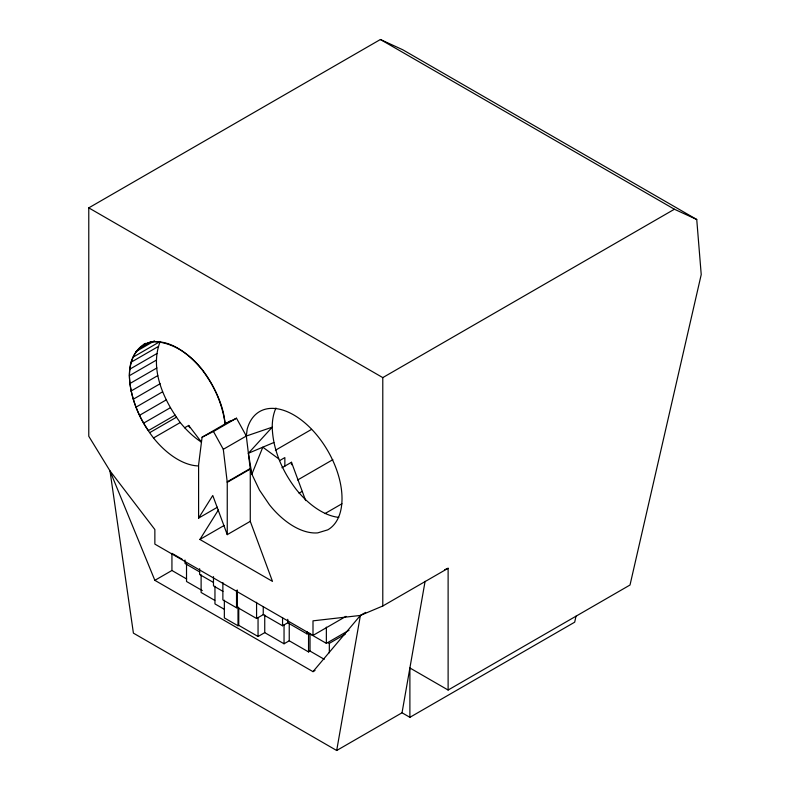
<?xml version="1.0" encoding="UTF-8"?>
<svg xmlns="http://www.w3.org/2000/svg" width="790" height="790" viewBox="0 0 790 790"><rect width="100%" height="100%" fill="white"/><g stroke="black" fill="none" stroke-linecap="round" stroke-linejoin="round"><path stroke-width="1.19" d="M198.438 465.932A68.246 39.401 60 0 1 153.517 437.976C139.791 420.092 130.143 398.555 129.392 375.783C129.619 363.232 133.846 349.536 145.656 343.334M201.48 442.163A68.246 39.401 60 0 1 180.248 422.541C163.658 400.036 149.389 369.246 160.202 341.478L133.48 356.912M230.236 420.961L202.082 437.216L198.596 464.945L198.596 518.102L217.428 507.229M218.425 509.906L199.9 539.471L272.481 581.371L250.272 521.351L250.272 469.053L246.322 436.031L247.181 429.168A68.246 39.401 60 0 1 318.034 436.534A68.246 39.401 60 0 1 327.751 529.853L317.728 532.875A68.246 39.401 60 0 1 269.469 504.81L259.505 490.165L251.872 474.178L250.203 468.539L227.194 481.831M336.688 750.5L402.031 712.778L409.892 717.32L409.892 667.965L448.118 690.035L630.015 585.015L701.224 274.565L696.74 219.492L402.732 49.75L380.405 39.5L88.776 207.869L88.776 436.258L109.988 470.87L133.411 633.136L336.688 750.5L360.388 615.44L365.661 612.398M402.031 712.778L425.089 581.322M575.999 616.17L574.695 622.174L409.892 717.32M275.957 408.035A68.246 39.401 60 0 0 272.224 427.183L246.322 436.031L236.487 418.206L225.101 423.924C220.43 387.851 193.422 343.867 153.675 341.438C113.474 350.503 131.654 408.005 148.451 430.56L175.183 415.125M198.596 518.102L212.767 495.488L227.253 534.642L250.272 521.351M346 616.358L312.998 635.417L154.86 544.113L154.86 529.537L109.988 470.87L154.86 580.344L312.998 671.648L360.388 615.44L382.785 605.999L448.118 568.277L448.118 690.035M278.594 458.753L262.813 447.18L251.872 474.178L248.386 453.263L272.224 427.183C272.906 449.945 282.514 471.482 296.201 489.385A68.246 39.401 60 0 0 338.782 517.371M139.741 348.044L151.048 341.517M135.91 351.599L154.415 340.925M131.071 362.235L157.793 346.8M130.222 368.95L156.953 353.525M129.402 375.685L156.134 360.26M130.202 383.367L156.933 367.933M131.022 391.05L157.753 375.615M133.411 399.157L160.143 383.723M135.821 407.265L162.552 391.83M139.642 415.254L166.364 399.819M143.474 423.233L170.196 407.808M149.833 432.584L176.565 417.15M153.517 437.976L180.248 422.541M184.574 427.805L188.682 425.435L201.401 442.054M202.082 437.216L213.468 431.498L236.487 418.206M227.253 534.642L227.253 482.344L223.303 449.312L246.322 436.031M88.776 207.869L382.785 377.61L674.403 209.241L696.74 219.492M275.374 450.28L311.546 429.404M227.253 482.344L250.272 469.053M279.621 460.6L284.854 457.588L284.854 466.189M281.931 467.779L291.48 462.269L305.661 500.584M297.652 479.984L332.857 459.662M199.9 539.471L224.153 525.469M299.054 493.187L302.244 491.35M154.86 580.344L171.934 570.489L186.647 578.981M324.947 513.589L341.952 503.763M222.869 582.516L222.869 599.896L236.526 607.777L238.007 606.918L238.007 625.779L238.748 625.354L258.053 636.503L264.739 632.642L284.044 643.781L289.239 640.789L308.544 651.928L310.026 651.069L324.246 659.285M237.267 589.972L237.267 607.352L256.572 618.491L263.248 614.64L282.553 625.779L287.748 622.777L307.053 633.926L308.544 633.067L326.359 643.356L349.022 630.272M327.84 642.497L329.331 643.356L345.21 634.182M312.998 671.648L315.032 670.473M248.386 453.263L273.824 442.528M444.76 569.689L448.118 568.277M143.523 344.539C165.89 334.664 188.109 353.091 201.776 369.315C213.675 385.263 223.402 403.828 225.101 423.924M360.388 615.44L312.998 620.841L312.998 635.417M380.405 39.5L674.403 209.241M171.934 553.346L182.154 559.241M199.752 571.97L185.038 563.477L185.038 560.001M213.29 582.358L199.623 574.478L199.623 568.682M222.938 591.364L213.478 585.894L213.478 576.631M202.289 590.584L186.519 581.48L186.519 563.803M214.771 600.37L201.114 592.48L201.114 574.794M224.419 609.367L214.959 603.906L214.959 586.22M238.007 625.779L224.35 617.899L224.35 600.212M213.468 431.498L223.303 449.312M188.682 425.435L189.62 427.706M382.785 377.61L382.785 605.999M329.331 643.356L329.331 652.787M326.359 627.142L326.359 643.356M310.026 633.392L310.026 651.069M308.544 633.067L308.544 651.928M307.053 631.605L307.053 633.926M291.48 462.269L291.48 464.727M289.239 623.103L289.239 640.789M287.748 619.311L287.748 622.777M284.044 624.92L284.044 643.781M282.553 617.671L282.553 625.779M264.739 614.956L264.739 632.642M263.248 606.532L263.248 614.64M258.053 617.642L258.053 636.503M256.572 602.276L256.572 618.491M238.748 607.668L238.748 625.354M236.526 590.407L236.526 607.777M171.934 553.988L171.934 570.489"/></g></svg>
